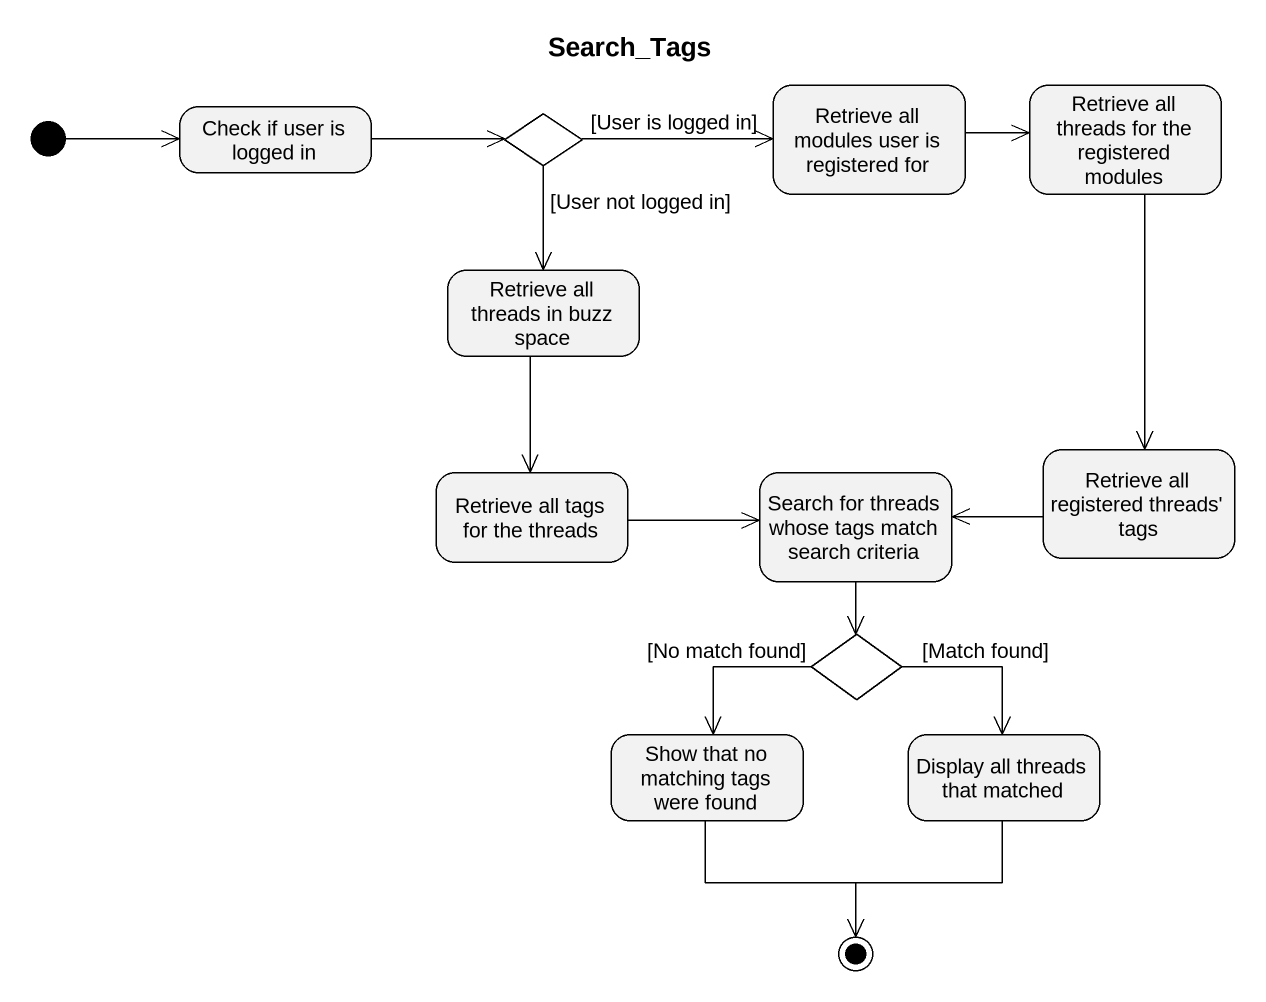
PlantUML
@startuml
title Search_Tags
hide empty description
state "Check if user is logged in" as Check_if_user_is_logged_in
state choice1 <<choice>>
state "Retrieve all modules user is registered for" as Retrieve_all_modules_user
state "Retrieve all threads for the registered modules" as Retrieve_all_threads_for
state "Retrieve all threads in buzz space" as Retrieve_all_threads_in
state "Retrieve all registered threads' tags" as Retrieve_all_registered
state "Retrieve all tags for the threads" as Retrieve_all_tags_for_the
state "Search for threads whose tags match search criteria" as Search_for_threads_whose
state choice2 <<choice>>
state "Show that no matching tags were found" as Show_that_no_matching_tags
state "Display all threads that matched" as Display_all_threads_that
[*] -right-> Check_if_user_is_logged_in
Check_if_user_is_logged_in -right-> choice1
choice1 -right-> Retrieve_all_modules_user : [User is logged in]
choice1 --> Retrieve_all_threads_in : [User not logged in]
Retrieve_all_modules_user -right-> Retrieve_all_threads_for
Retrieve_all_threads_for --> Retrieve_all_registered
Retrieve_all_threads_in --> Retrieve_all_tags_for_the
Retrieve_all_registered -left-> Search_for_threads_whose
Retrieve_all_tags_for_the -right-> Search_for_threads_whose
Search_for_threads_whose --> choice2
choice2 --> Show_that_no_matching_tags : [No match found]
choice2 --> Display_all_threads_that : [Match found]
Show_that_no_matching_tags --> [*]
Display_all_threads_that --> [*]
@enduml
